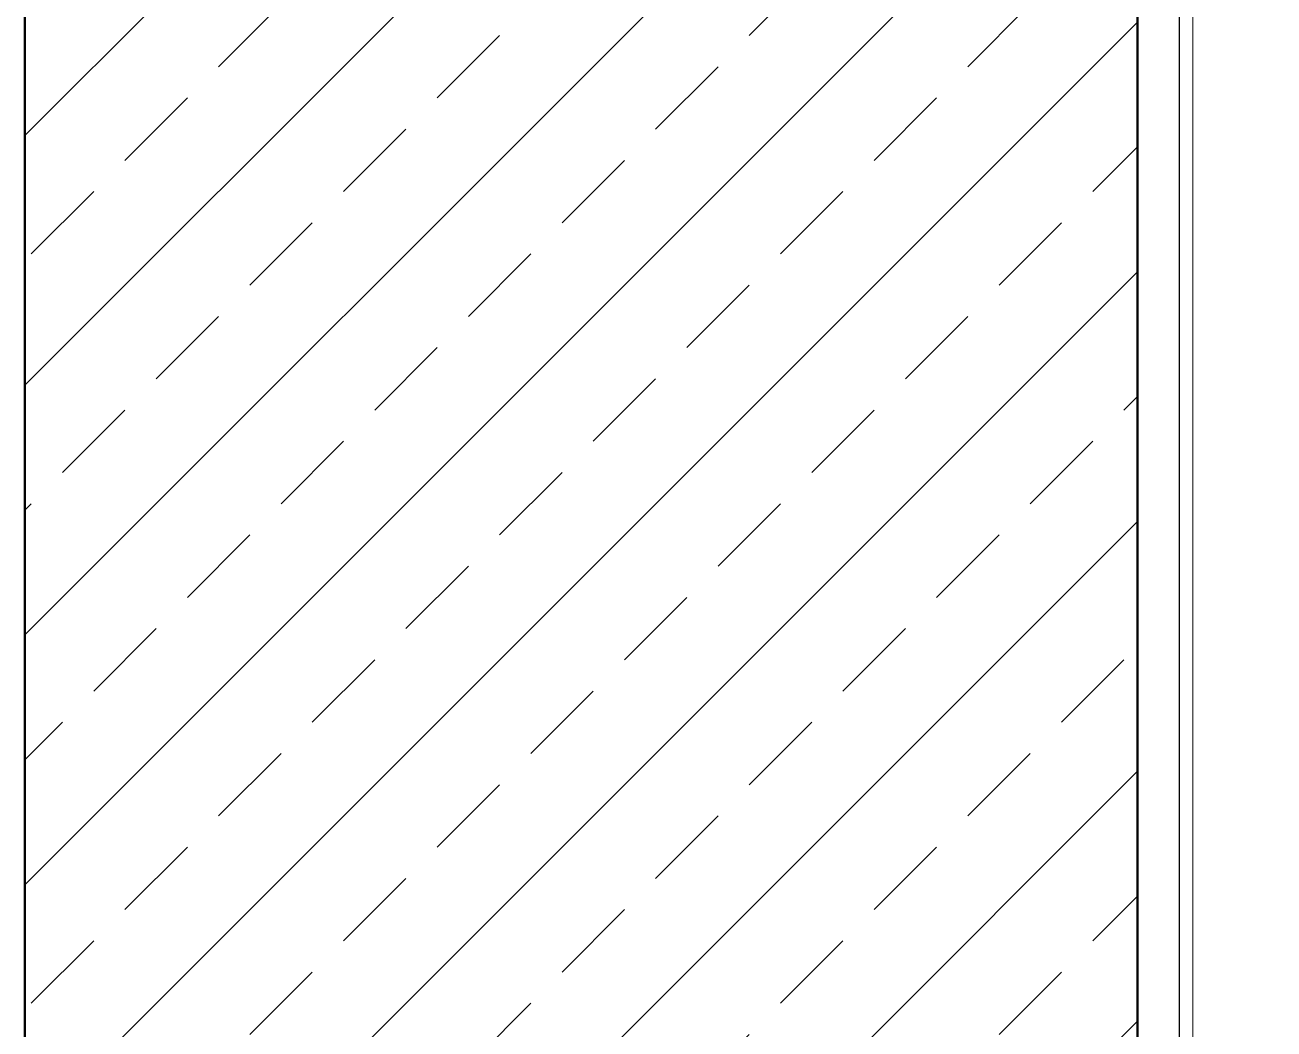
# Model space of a CAD drawing. Extents: x 820 to 5791, y 1495 to 5010.
# Drawn here: x 2729.59 to 2774.51, y 2125.95 to 2162.05 of the extents above; entities that cross this region are included whole.
import ezdxf

# ---------------------------------------------------------------- set-up
doc = ezdxf.new("R2010")
doc.units = 0
doc.header["$LTSCALE"] = 20
doc.layers.add('_00_TT_AREA', color=140, linetype='CONTINUOUS', plot=False)
for name, color, linetype, lineweight in [('_00_TT_PLASTER INTERIOR', 60, 'CONTINUOUS', 0), ('_00_TT_WALL LOBBY CERAMIC TILE BIG SIZE', 40, 'CONTINUOUS', 0), ('KOLON', 7, 'CONTINUOUS', 50)]:
    doc.layers.add(name, color=color, linetype=linetype, lineweight=lineweight)
doc.layers.add('TARAMA', color=8, linetype='CONTINUOUS')

msp = doc.modelspace()

# ---------------------------------------------------------------- hatches: boundary and pattern name
at = {"layer": 'TARAMA'}
h = msp.add_hatch(dxfattribs=at)
h.set_pattern_fill('ANSI33', color=256)
h.set_pattern_definition([(45, (5164.587, -4629.65), (-4.490128, 4.490128), []), (45, (5169.077, -4629.65), (-4.490128, 4.490128), [3.175, -1.5875])])
h.paths.add_polyline_path([(2729.591, 2200.044), (2769.591, 2200.044), (2769.591, 2100.044), (2729.591, 2100.044)])

# ---------------------------------------------------------------- linework, layer by layer
at = {"layer": '_00_TT_AREA'}
msp.add_lwpolyline([(3753.676, 2904.973), (2861.671, 2904.973), (2861.671, 2906.546), (2767.145, 2906.546), (2767.143, 2905.035), (2755.841, 2905.035), (2755.841, 2858.545), (2740.462, 2858.545), (2740.462, 2776.545), (2755.841, 2776.545), (2755.842, 2201.548), (2771.091, 2201.544), (2771.091, 2100.044), (3403.386, 2100.044)], dxfattribs=at)
at = {"layer": '_00_TT_PLASTER INTERIOR'}
msp.add_lwpolyline([(2771.091, 2100.044), (2771.091, 2201.544), (2755.842, 2201.548)], dxfattribs=at)
at = {"layer": '_00_TT_WALL LOBBY CERAMIC TILE BIG SIZE'}
for points in [[(2763.081, 2202.044), (2771.591, 2202.044), (2771.591, 2100.044)], [(2763.081, 2200.044), (2769.591, 2200.044), (2769.591, 2100.044)]]:
    msp.add_lwpolyline(points, dxfattribs=at)
at = {"layer": 'KOLON'}
msp.add_lwpolyline([(2729.591, 2200.044), (2769.591, 2200.044), (2769.591, 2100.044), (2729.591, 2100.044)], close=True, dxfattribs=at)

doc.saveas('drawing.dxf')
